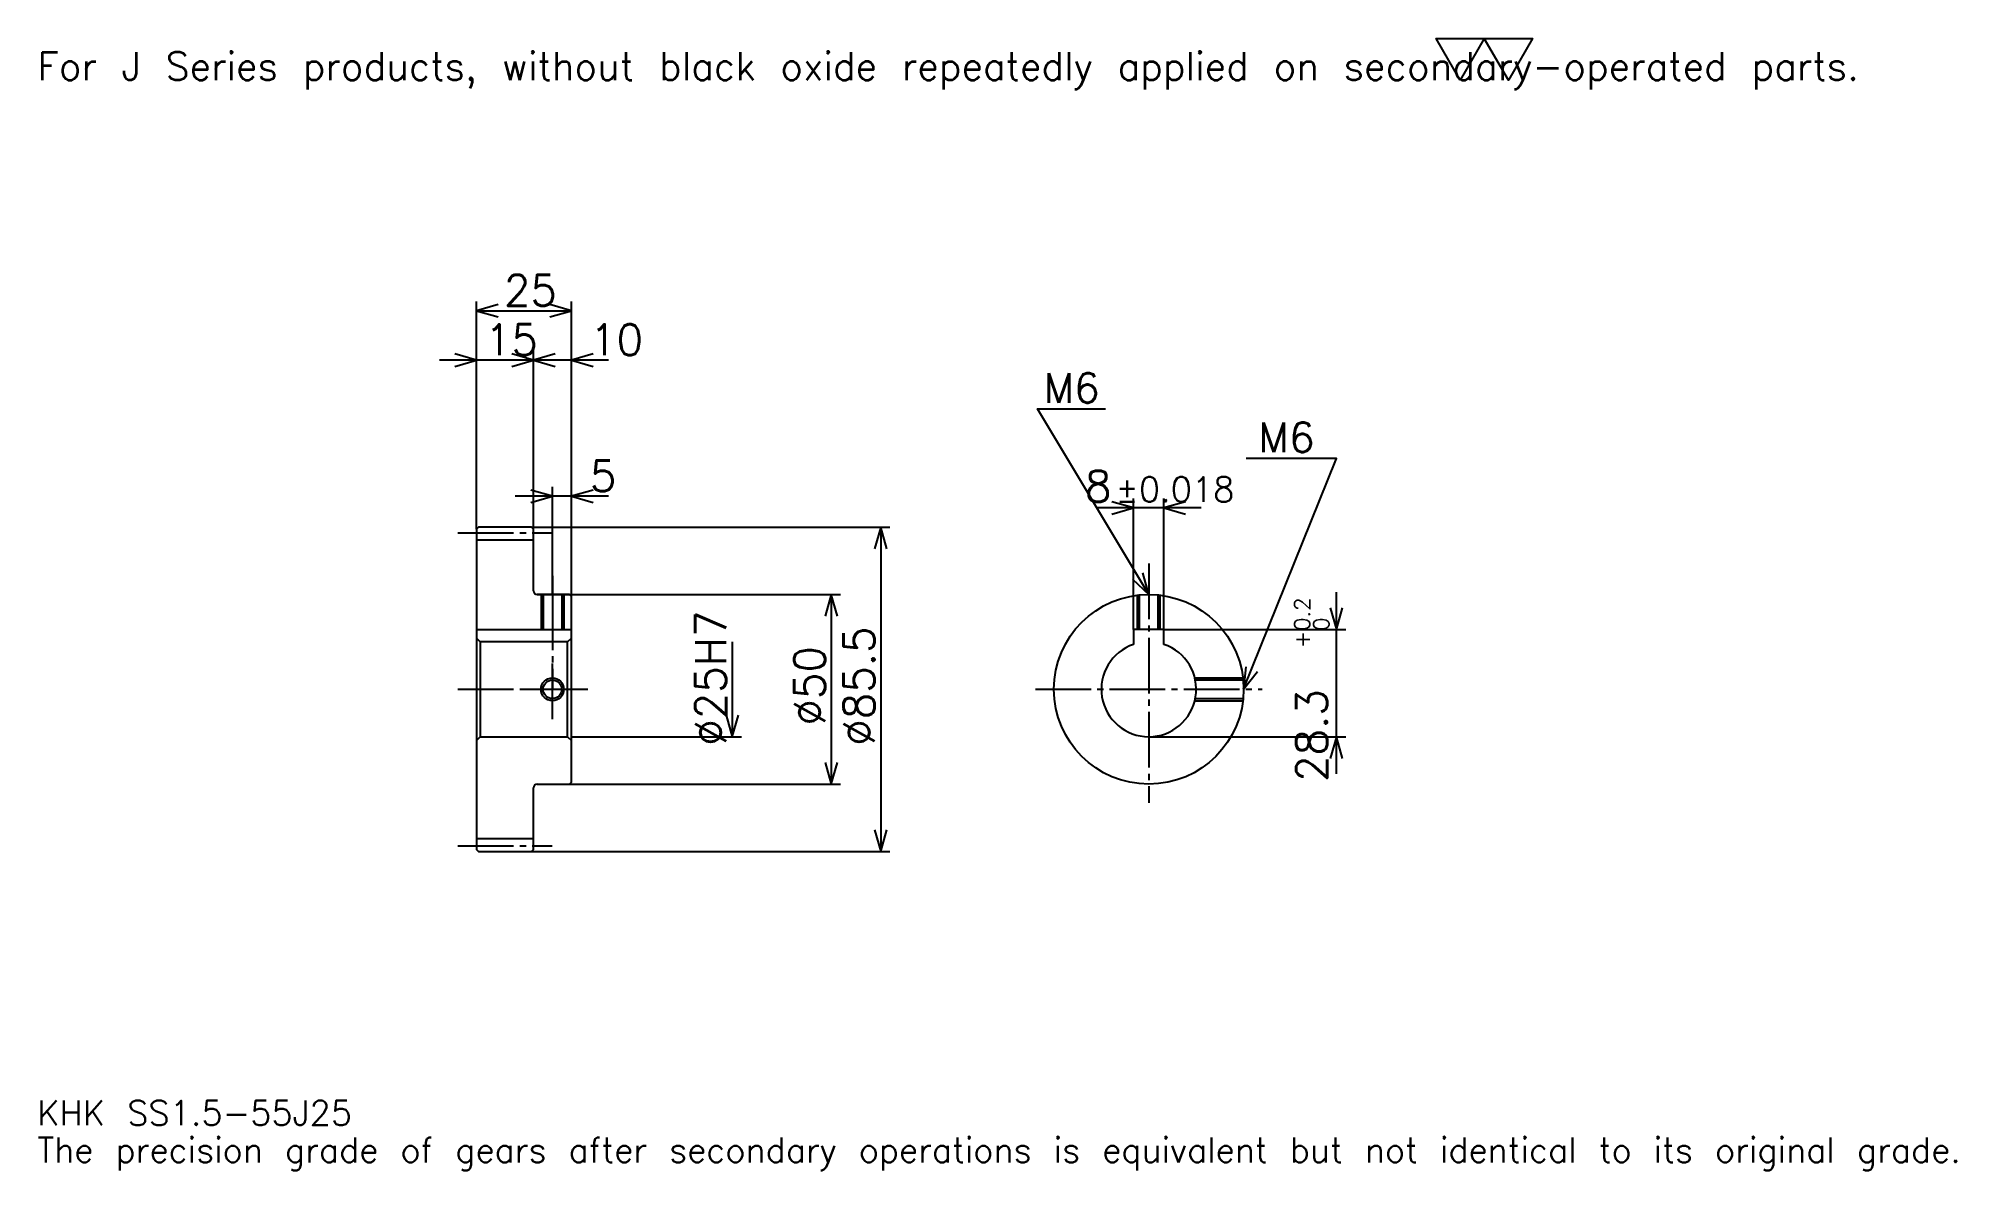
# Model space of a CAD drawing. Extents: x 17 to 522, y 6 to 304.
import ezdxf

# ---------------------------------------------------------------- set-up
doc = ezdxf.new("R2010")
doc.units = 0
doc.linetypes.add('DASHDOT', pattern=[19.565218, 14.673913, -1.630435, 1.630435, -1.630435])
doc.layers.get('0').update_dxf_attribs({"linetype": 'CONTINUOUS'})
doc.layers.add('DASHDOT', color=6, linetype='DASHDOT')
doc.styles.add('KANJI', font='TXT', dxfattribs={"bigfont": 'BIGFONT'})

msp = doc.modelspace()

# ---------------------------------------------------------------- linework, layer by layer
at = {"color": 5}
for p, q in [((132.065216, 175.630432), (132.065216, 235.141296)), ((132.065216, 232.695648), (157.065216, 232.695648)), ((157.065216, 175.630432), (157.065216, 235.141296)), ((156.847824, 219.652176), (122.282608, 219.652176)), ((166.847824, 219.652176), (137.282608, 219.652176)), ((147.065216, 175.630432), (147.065216, 222.097839)), ((166.847824, 183.782608), (142.282608, 183.782608)), ((152.065216, 175.630432), (152.065216, 186.228256)), ((305.239136, 148.680435), (305.239136, 183.152161)), ((313.239136, 148.680435), (313.239136, 183.152161)), ((323.021729, 180.706512), (295.456543, 180.706512)), ((132.065216, 175.130432), (132.065216, 175.630432)), ((146.565216, 175.630432), (157.065216, 175.630432)), ((147.065216, 175.130432), (147.065216, 175.630432)), ((152.065216, 157.880432), (152.065216, 175.630432)), ((152.065216, 157.880432), (152.065216, 175.630432)), ((157.065216, 175.630432), (241.032608, 175.630432)), ((157.065216, 157.380432), (157.065216, 175.630432)), ((238.586945, 175.630432), (238.586945, 90.130432)), ((148.065216, 157.880432), (157.065216, 157.880432)), ((157.065216, 157.880432), (227.989136, 157.880432)), ((225.543488, 157.880432), (225.543488, 107.880432)), ((358.695648, 110.597824), (358.695648, 158.463043)), ((313.239136, 148.680435), (361.141296, 148.680435)), ((199.456512, 145.380432), (199.456512, 120.380432)), ((157.065216, 120.380432), (201.902176, 120.380432)), ((309.239136, 120.380432), (361.141296, 120.380432)), ((148.065216, 107.880432), (157.065216, 107.880432)), ((157.065216, 107.880432), (227.989136, 107.880432)), ((146.565216, 90.130432), (157.065216, 90.130432)), ((157.065216, 90.130432), (241.032608, 90.130432))]:
    msp.add_line(p, q, dxfattribs=at)
at = {"color": 4}
for p, q in [((132.065216, 172.255432), (147.065216, 172.255432)), ((132.065216, 148.680435), (157.065216, 148.680435)), ((133.065216, 145.380432), (133.065216, 120.380432)), ((156.065216, 145.380432), (157.065216, 146.380432)), ((156.065216, 120.380432), (157.065216, 119.380432)), ((132.065216, 93.505432), (147.065216, 93.505432))]:
    msp.add_line(p, q, dxfattribs=at)
at = {"color": 7}
msp.add_lwpolyline([(391.304352, 293.478271), (384.945648, 304.5), (410.380432, 304.5), (404.021729, 293.478271), (397.663055, 304.5), (391.304352, 293.478271)], dxfattribs=at)
at = {"color": 5}
for points in [[(137.771744, 234.32608), (132.065216, 232.695648), (137.771744, 231.065216)], [(151.358688, 231.065216), (157.065216, 232.695648), (151.358688, 234.32608)], [(126.358696, 218.021744), (132.065216, 219.652176), (126.358696, 221.282608)], [(141.358688, 218.021744), (147.065216, 219.652176), (141.358688, 221.282608)], [(152.771744, 221.282608), (147.065216, 219.652176), (152.771744, 218.021744)], [(162.771744, 221.282608), (157.065216, 219.652176), (162.771744, 218.021744)], [(309.239136, 157.880432), (279.891296, 206.793472), (297.82608, 206.793472)], [(334.239136, 132.880432), (358.695648, 193.75), (334.891296, 193.75)], [(146.358688, 182.152176), (152.065216, 183.782608), (146.358688, 185.41304)], [(162.771744, 185.41304), (157.065216, 183.782608), (162.771744, 182.152176)], [(299.532593, 179.07608), (305.239136, 180.706512), (299.532593, 182.336945)], [(318.945679, 182.336945), (313.239136, 180.706512), (318.945679, 179.07608)], [(240.217377, 169.92392), (238.586945, 175.630432), (236.956512, 169.92392)], [(304.90506, 161.934875), (309.239136, 157.880432), (307.701233, 163.612579)], [(227.17392, 152.173904), (225.543488, 157.880432), (223.913055, 152.173904)], [(357.065216, 154.386948), (358.695648, 148.680435), (360.32608, 154.386948)], [(334.85376, 138.783401), (334.239136, 132.880432), (337.879517, 137.567688)], [(197.82608, 126.086952), (199.456512, 120.380432), (201.086945, 126.086952)], [(360.32608, 114.673912), (358.695648, 120.380432), (357.065216, 114.673912)], [(223.913055, 113.586952), (225.543488, 107.880432), (227.17392, 113.586952)], [(236.956512, 95.836952), (238.586945, 90.130432), (240.217377, 95.836952)]]:
    msp.add_lwpolyline(points, dxfattribs=at)
at = {"color": 4}
for points in [[(147.065216, 158.880432), (147.065216, 175.130432), (146.565216, 175.630432), (132.565216, 175.630432), (132.065216, 175.130432), (132.065216, 119.380432)], [(148.065216, 107.880432), (156.565216, 107.880432), (157.065216, 108.380432), (157.065216, 157.380432), (156.565216, 157.880432), (148.065216, 157.880432)], [(149.065216, 157.880432), (149.065216, 148.680435)], [(149.605225, 157.880432), (149.605225, 148.680435)], [(154.525208, 157.880432), (154.525208, 148.680435)], [(155.065216, 157.880432), (155.065216, 148.680435)], [(306.239136, 148.680435), (306.239136, 157.699783)], [(306.779114, 148.680435), (306.779114, 157.759109)], [(311.699158, 148.680435), (311.699158, 157.759109)], [(312.239136, 148.680435), (312.239136, 157.699783)], [(313.239136, 144.723145), (313.239136, 148.680435), (305.239136, 148.680435), (305.239136, 144.723145)], [(132.065216, 119.380432), (133.065216, 120.380432), (156.065216, 120.380432), (156.065216, 145.380432), (133.065216, 145.380432), (132.065216, 146.380432)], [(321.373779, 135.880432), (334.058472, 135.880432)], [(321.49469, 135.340439), (334.117798, 135.340439)], [(321.373779, 129.880432), (334.058472, 129.880432)], [(321.49469, 130.420425), (334.117798, 130.420425)], [(132.065216, 119.380432), (132.065216, 90.630432), (132.565216, 90.130432), (146.565216, 90.130432), (147.065216, 90.630432), (147.065216, 106.880432)]]:
    msp.add_lwpolyline(points, dxfattribs=at)
for centre, radius in [((309.239136, 132.880432), 25), ((152.065216, 132.880432), 2.46)]:
    msp.add_circle(centre, radius, dxfattribs=at)
at = {"color": 7}
msp.add_circle((152.065216, 132.880432), 3, dxfattribs=at)
at = {"color": 4}
for centre, radius, start, end in [((148.065216, 158.880432), 1, 180, 270), ((309.239136, 132.880432), 12.5, 108.66292518, 71.33707482), ((148.065216, 106.880432), 1, 90, 180)]:
    msp.add_arc(centre, radius, start, end, dxfattribs=at)
at = {"layer": 'DASHDOT', "color": 7}
for p, q in [((127.173912, 174.130432), (151.956512, 174.130432)), ((309.239136, 166.032608), (309.239136, 102.989128)), ((152.065216, 157.880432), (152.065216, 132.880432)), ((127.173912, 132.880432), (161.956512, 132.880432)), ((279.347839, 132.880432), (339.130432, 132.880432)), ((127.173912, 91.630432), (151.956512, 91.630432))]:
    msp.add_line(p, q, dxfattribs=at)
for points in [[(152.065216, 162.771729), (152.065216, 143.789124)], [(152.065216, 124.989128), (152.065216, 140.771744)], [(144.17392, 132.880432), (159.956512, 132.880432)]]:
    msp.add_lwpolyline(points, dxfattribs=at)

# ---------------------------------------------------------------- texts
at = {"color": 7, "style": 'KANJI'}
for s, height, p in [('For J Series products, without black oxide repeatedly applied on secondary-operated parts.', 7.336957, (16.304348, 293.478271)), ('25', 8.152174, (139.266296, 234)), ('15', 8.152174, (134.266296, 220.956512)), ('10', 8.152174, (161.956512, 220.956512)), ('M6', 7.826087, (281.521729, 208.42392)), ('M6', 7.826087, (338.152161, 195.380432)), ('5', 8.152174, (161.956512, 185.08696)), ('8', 8.152174, (292.411438, 182.336945)), ('%%p0.018', 6.521739, (300.481079, 182.336945)), ('KHK SS1.5-55J25', 6.521739, (16.304348, 17.934782)), ('The precision grade of gears after secondary operations is equivalent but not identical to its original grade.', 6.521739, (16.304348, 8.152174))]:
    msp.add_text(s, height=height, dxfattribs=at).set_placement(p)
for s, height, p in [('%%c25H7', 8.152174, (197.82608, 118.002716)), ('0.2', 4.076087, (351.684784, 148.306717)), ('%%c85.5', 8.152174, (236.956512, 118.002716)), ('+', 4.076087, (351.684784, 143.741501)), ('0', 4.076087, (356.739136, 148.306717)), ('%%c50', 8.152174, (223.913055, 123.301628)), ('28.3', 8.152174, (356.25, 108.455658))]:
    msp.add_text(s, height=height, rotation=90, dxfattribs=at).set_placement(p)

doc.saveas('drawing.dxf')
